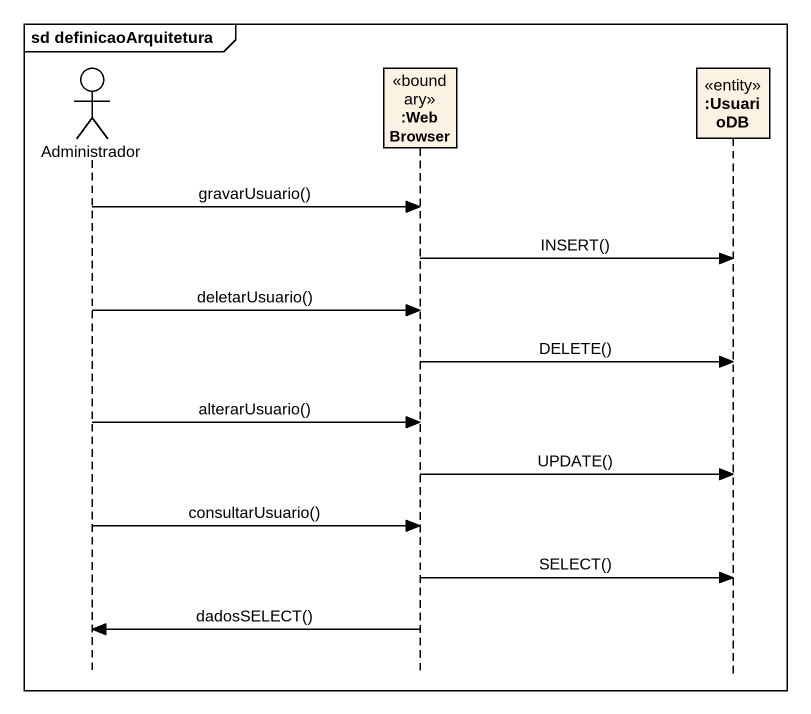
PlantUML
@startuml
mainframe sd definicaoArquitetura
hide footbox
actor Administrador
participant ":Web Browser" as Web_Browser <<boundary>>
participant ":UsuarioDB" as UsuarioDB <<entity>>

Administrador -> Web_Browser : gravarUsuario()
Web_Browser -> UsuarioDB : INSERT()
Administrador -> Web_Browser : deletarUsuario()
Web_Browser -> UsuarioDB : DELETE()
Administrador -> Web_Browser : alterarUsuario()
Web_Browser -> UsuarioDB : UPDATE()
Administrador -> Web_Browser : consultarUsuario()
Web_Browser -> UsuarioDB : SELECT()
Web_Browser -> Administrador : dadosSELECT()
@enduml
